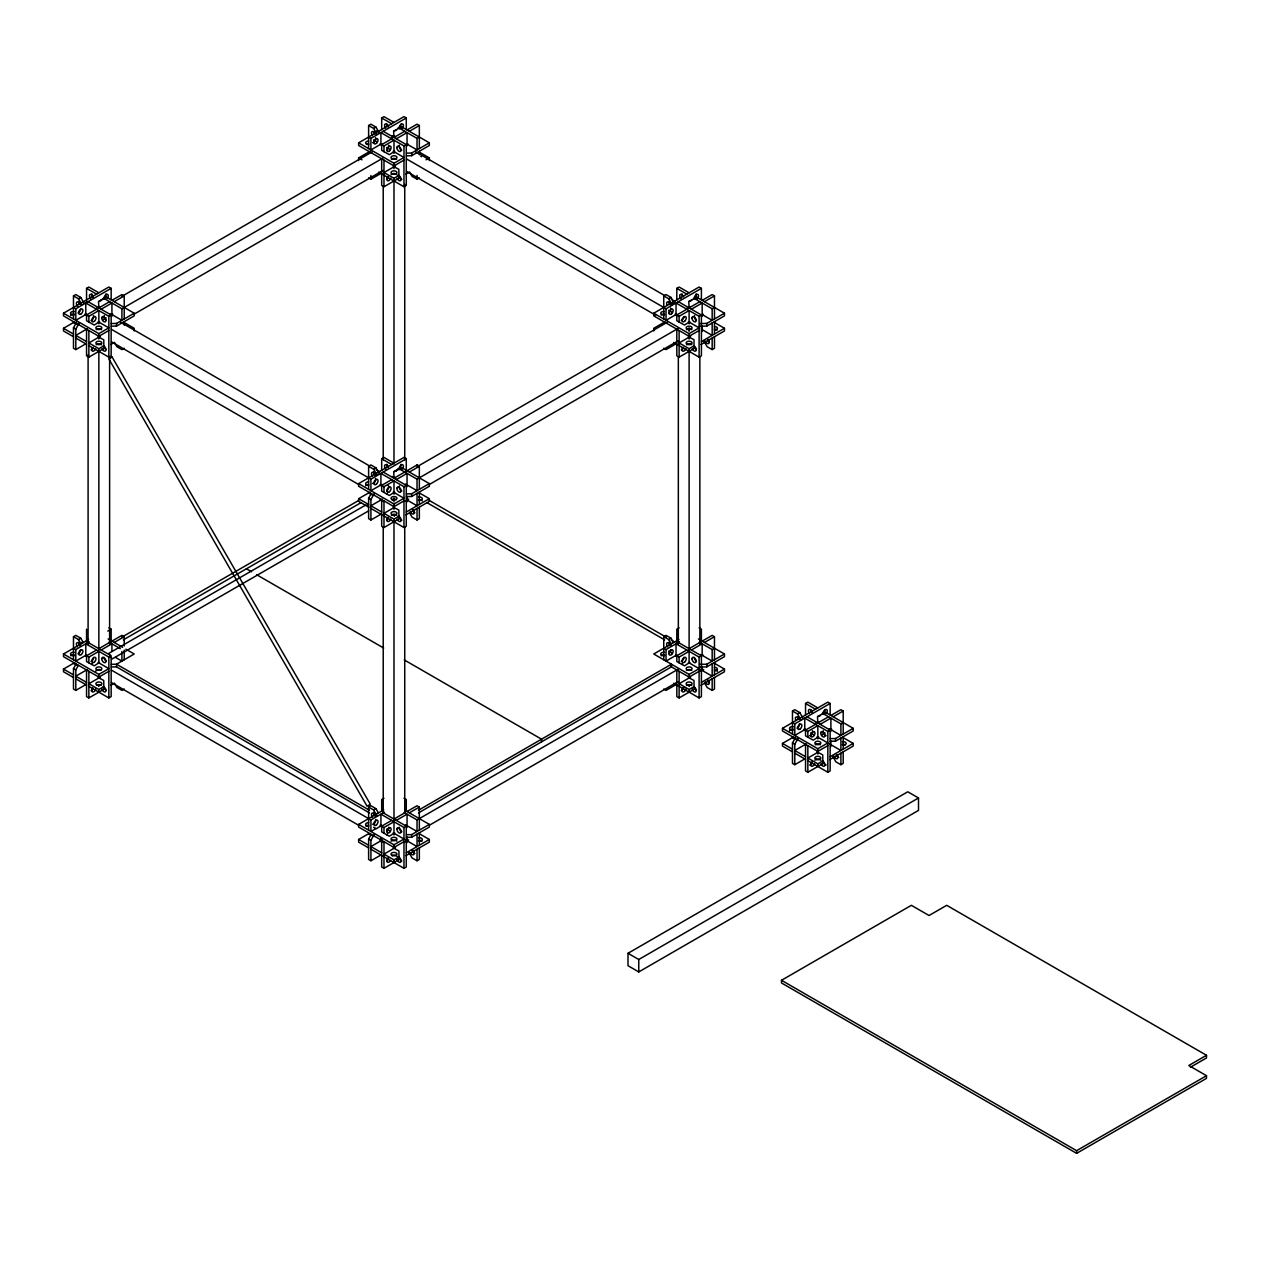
<?xml version="1.0" encoding="UTF-8"?>
<svg xmlns="http://www.w3.org/2000/svg" width="1270" height="1270" viewBox="0 0 1270 1270"><rect width="100%" height="100%" fill="white"/><g stroke="black" fill="none" stroke-linecap="round" stroke-linejoin="round"><path stroke-width="1.5" d="M101.489 300.371L98.52 301.641L98.854 307.816M691.737 300.371L688.769 301.641L689.102 307.816M396.558 130.111L393.605 131.381L393.986 137.43L404.733 131.286M820.42 715.613L817.499 716.756L817.832 722.916L828.596 716.788M85.788 343.837L75.803 349.599L73.485 348.266L73.485 327.851L76.819 321.786M75.803 349.599L75.803 329.184L79.121 323.12M85.788 684.609L75.803 690.388L73.485 689.054L73.485 668.639L75.994 664.099M75.803 690.388L75.803 669.973L78.295 665.417M380.921 514.223L370.919 519.986L368.617 518.652L368.617 498.253L371.11 493.697M370.919 519.986L370.919 499.586L374.253 493.522M380.921 855.012L370.919 860.774L368.617 859.441L368.617 839.025L371.11 834.485M370.919 860.774L370.919 840.359L374.253 834.295M804.767 758.936L794.782 764.715L792.48 763.381L792.48 742.966L795.798 736.902M794.782 764.715L794.782 744.299L798.116 738.235M98.854 685.498L98.663 686.435M429.339 486.267L429.339 483.6L401.669 467.63L393.779 471.789L393.986 478.203L404.733 472.075M393.986 515.112L394.256 516.287M98.758 301.308L106.537 297.243L134.207 313.214L134.207 315.881L116.523 326.088L111.347 326.199M396.288 471.186L396.288 470.297M689.102 685.498L689.197 686.467M817.737 716.407L825.516 712.343L853.186 728.329L853.186 730.98L835.517 741.188L830.326 741.299M73.485 318.976L73.485 295.91L75.803 294.577L80.788 297.466L84.122 303.228M86.55 301.974L86.55 288.369L88.868 287.036L98.854 292.798M368.617 148.59L368.617 125.524L370.919 124.19L375.92 127.079L379.254 132.842M381.683 129.635L381.683 117.983L383.984 116.65L393.986 122.412M73.485 295.91L78.486 298.799L80.788 297.466M368.617 125.524L373.618 128.413L375.92 127.079M108.839 330.517L98.854 336.296L63.5 315.881L63.5 313.214L108.839 287.036L111.157 288.369L111.157 299.784M403.971 160.131L393.986 165.894L358.632 145.494L358.632 142.827L403.971 116.65L406.273 117.983L406.273 129.381M73.485 307.451L75.803 308.785L111.157 288.369M368.617 137.065L370.919 138.382L406.273 117.983M406.464 155.813L411.655 155.702L429.339 145.494L429.339 142.827L401.669 126.857L399.351 128.191L417.036 138.382L419.338 137.065M86.487 314.135L75.803 320.31L75.803 308.785M96.361 308.451L99.647 306.546M381.619 143.748L370.919 149.923L370.919 138.382M391.477 138.049L394.764 136.16M73.485 336.74L63.5 330.962L63.5 328.295L74.755 321.802M96.552 309.229L86.55 314.992L86.55 320.754L94.25 325.072L99.552 321.675M98.854 307.896L109.617 301.673M111.919 300.355L121.904 294.577L124.222 295.91L124.222 318.976M358.632 160.576L358.632 157.909L369.872 151.416M391.668 138.827L381.683 144.605L381.683 150.368L389.366 154.67L394.684 151.289M407.051 129.953L417.036 124.19L419.338 125.524L419.338 148.59M121.761 296.45L372.332 151.781M84.995 314.087L88.868 316.325L98.854 310.547L98.854 323.834M101.155 309.229L111.919 303.006L111.919 316.293M114.221 301.673L124.222 295.91M380.127 143.7L383.984 145.939L393.986 140.16L393.986 153.448M396.288 138.827L407.051 132.62L407.051 145.907M409.353 131.286L419.338 125.524M87.297 328.755L75.803 335.407L86.55 341.614M102.838 319.786L106.14 317.881M85.788 315.357L85.788 303.006L108.839 316.325L112.712 314.087M104.235 298.577L121.904 308.785L383.095 157.988M380.921 144.97L380.921 132.62L403.971 145.939L407.829 143.7M63.5 313.214L98.854 333.629L108.839 327.851L98.155 321.675M111.347 323.533L116.523 323.421L134.207 313.214M358.632 142.827L393.986 163.243L403.971 157.464L393.271 151.289M406.464 153.146L411.655 153.035L429.339 142.827M134.223 314.087L383.095 170.418M368.617 177.879L370.919 179.213L380.921 173.45M100.362 336.296L88.868 342.948L98.854 348.71L103.854 345.837M395.494 165.91L383.984 172.561L393.986 178.324L398.97 175.435M426.037 159.814L429.339 157.909L429.339 160.576M86.55 329.184L86.55 355.806L88.868 357.14L103.854 348.488L103.791 339.804L98.155 336.772M110.744 344.503L114.443 342.376L116.919 346.71L121.904 349.599L124.222 348.266M381.683 158.798L381.683 185.42L383.984 186.754L398.97 178.102L398.859 169.291L393.271 166.386M405.876 174.117L409.575 171.99L412.036 176.324L417.036 179.213L419.338 177.879M88.868 345.615L108.839 357.14L111.157 355.806L111.157 314.992L88.09 301.673M383.984 175.212L403.971 186.754L406.273 185.42L406.273 144.605L383.222 131.286M73.485 659.765L73.485 636.699L75.803 635.365L80.788 638.239L83.296 642.572M368.617 489.379L368.617 466.296L370.919 464.963L375.92 467.852L379.254 473.615M381.683 470.424L381.683 458.756L383.984 457.422L393.986 463.201M663.75 318.976L663.75 295.91L666.051 294.577L671.036 297.466L674.37 303.228M676.815 300.037L676.815 288.369L679.117 287.036L689.102 292.798M73.485 636.699L78.486 639.572L80.788 638.239M368.617 466.296L373.618 469.186L375.92 467.852M663.75 295.91L668.734 298.799L671.036 297.466M108.839 671.306L98.854 677.069L63.5 656.653L63.5 654.002L88.646 639.477M358.632 486.267L358.632 483.6L403.971 457.422L406.273 458.756L406.273 472.075M699.103 330.517L689.102 336.296L653.748 315.881L653.748 313.214L699.103 287.036L701.405 288.369L701.405 299.784M73.485 648.224L75.803 649.557L89.265 641.779M107.791 631.095L111.157 629.142L111.157 642.461M111.458 329.359L370.919 479.171L406.273 458.756L403.971 457.422M406.575 158.972L666.051 308.785L701.405 288.369M393.986 471.63L401.669 467.63M699.865 326.231L706.787 326.088L724.456 315.881L724.456 313.214L696.785 297.243L694.484 298.577L712.168 308.785L714.47 307.451M86.487 654.923L75.803 661.098L75.803 649.557M381.619 484.537L370.919 490.696L370.919 479.171M676.751 314.135L666.051 320.31L666.051 308.785M686.61 308.451L689.896 306.546M73.485 677.513L63.5 671.751L63.5 669.084L74.755 662.591M99.552 662.464L94.25 665.845L86.55 661.543L86.55 655.78L96.552 650.002M98.854 648.668L109.617 642.461M111.919 641.128L121.904 635.365L124.222 636.699L124.222 645.97M368.617 507.127L358.632 501.348L358.632 498.697L369.872 492.204M391.668 479.615L381.683 485.378L381.683 491.141L389.366 495.459L394.684 492.077M407.051 470.741L417.036 464.963L419.338 466.296L419.338 477.425M665.004 321.802L653.748 328.295L653.748 330.962M686.8 309.229L676.815 314.992L676.815 320.754L684.498 325.072L689.816 321.675M689.102 307.896L699.865 301.673M702.167 300.355L712.168 294.577L714.47 295.91L714.47 318.976M121.761 637.222L358.6 500.491M416.877 466.836L667.464 322.167M86.55 655.78L88.868 657.098L98.854 651.335L98.854 662.718M101.155 650.002L111.919 643.795L111.919 651.383M114.221 642.461L124.222 636.699M380.127 484.473L383.984 486.712L393.986 480.949L393.986 494.236M396.288 479.615L407.051 473.392L407.051 486.68M409.353 472.075L419.338 466.296L417.036 464.979M675.243 314.087L679.117 316.325L689.102 310.547L689.102 323.834M691.404 309.229L702.167 303.006L702.167 316.293M704.469 301.673L714.47 295.91M123.365 639.842L360.918 502.698M365.363 505.238L108.839 653.336L112.109 658.987L368.633 510.873M87.297 669.544L75.803 676.18L86.55 682.403M85.788 656.145L85.788 643.795L108.839 657.098L111.157 655.78L88.09 642.461M382.429 499.142L370.919 505.793L381.683 512M380.921 485.743L380.921 473.392L403.971 486.712L406.273 485.378L406.273 526.209L403.971 527.526L383.984 516.001M399.351 468.963L417.036 479.171L678.212 328.374M676.037 315.357L676.037 303.006L699.103 316.325L702.961 314.087M63.5 654.002L98.854 674.402L108.839 668.639L98.155 662.464M358.632 483.6L393.986 504.015L403.971 498.253L393.271 492.077M406.464 493.919L411.655 493.808L429.339 483.6M653.748 313.214L689.102 333.629L699.103 327.851L688.403 321.675M699.865 323.564L706.787 323.421L724.456 313.214M429.355 484.473L678.212 340.805M403.971 500.904L393.986 506.682L358.632 486.267M406.464 496.586L411.655 496.475L429.339 486.267M676.037 343.837L666.051 349.599L663.75 348.266M100.362 677.085L88.868 683.72L98.854 689.499L103.854 686.61M393.859 507.635L383.984 513.334L393.986 519.097L398.97 516.223M405.352 500.999L408.638 499.094M690.626 336.296L679.117 342.948L689.102 348.71L694.103 345.837M406.273 512L429.339 498.697L429.339 501.364L405.876 514.906M701.405 341.614L724.456 328.295L724.456 330.962L700.992 344.503M86.55 669.973L86.55 696.595L88.868 697.928L103.854 689.277L103.743 680.466L98.155 677.545M110.744 685.292L114.443 683.165L116.919 687.499L121.904 690.388L124.222 689.054M381.683 499.586L381.683 526.209L383.984 527.526L398.97 518.874L398.859 510.064L393.271 507.159M676.815 329.184L676.815 355.806L679.117 357.14L694.103 348.488L693.991 339.677L688.403 336.772M88.868 686.387L108.839 697.928L111.157 696.595L111.157 657.717M409.543 512.778L412.036 517.112L417.036 519.986L419.338 518.652L419.338 507.127M679.117 345.615L699.103 357.14L701.405 355.806L701.405 314.992L678.339 301.673M703.834 340.947L707.168 346.71L712.168 349.599L714.47 348.266L714.47 336.74M368.617 830.151L368.617 807.085L370.919 805.751L375.92 808.641L378.412 812.959M383.984 798.211L381.683 799.544L381.683 811.197M663.75 659.765L663.75 636.699L666.051 635.365L671.036 638.239L673.544 642.572M679.117 627.824L676.815 629.142L676.815 642.763M368.617 807.085L373.618 809.974L375.92 808.641M663.75 636.699L668.734 639.572L671.036 638.239M403.971 841.692L393.986 847.455L358.632 827.056L358.632 824.389L383.762 809.879M678.894 639.477L653.748 654.002L689.102 674.402L699.103 668.639L688.403 662.464M111.458 670.147L370.919 819.944L384.397 812.181M663.75 648.224L666.051 649.557L679.514 641.779M381.619 825.309L376.444 828.691L373.618 827.278M676.751 654.923L666.051 661.098L666.051 649.557M368.617 847.9L358.632 842.137L358.632 839.47L368.268 833.914M391.668 820.388L381.683 826.167L381.683 831.929L389.366 836.231L394.684 832.85M393.986 819.055L404.733 812.848M407.051 811.514L417.036 805.751L419.338 807.085L419.338 830.151M689.816 662.464L684.498 665.845L676.815 661.543L676.815 655.78L686.8 650.002M689.102 648.668L699.865 642.461M702.167 641.128L712.168 635.365L714.47 636.699L714.47 659.765M380.127 825.262L383.984 827.5L393.986 821.722L393.986 835.009M396.288 820.388L407.051 814.181L407.051 827.468M409.353 812.848L419.338 807.085M676.815 655.78L679.117 657.098L689.102 651.335L689.102 662.718M691.404 650.002L702.167 643.795L702.167 655.177M704.469 642.461L714.47 636.699M418.497 810.228L671.433 664.21L671.433 666.861L418.497 812.895M382.429 839.93L370.919 846.566L381.683 852.789M380.921 826.532L380.921 814.181L403.971 827.5L406.273 826.167L406.273 866.981L403.971 868.315L383.984 856.774M404.177 812.53L417.036 819.944L678.212 669.163M676.037 656.145L676.037 643.795L699.103 657.098L702.961 654.875M699.31 642.144L712.168 649.557L714.47 648.224M358.632 824.389L393.986 844.804L403.971 839.025L393.271 832.85M406.464 834.707L411.655 834.596L429.339 824.389L429.339 827.056L411.655 837.247L406.464 837.359M699.865 664.353L706.787 664.21L724.456 654.002L724.456 656.653L706.787 666.861L699.865 667.02M429.355 825.262L678.212 681.577M676.037 684.609L666.051 690.388L663.75 689.054M670.592 666.385L689.102 677.069L699.103 671.306M395.494 847.471L383.984 854.123L393.986 859.885L398.97 856.996M405.352 841.772L408.638 839.883M690.626 677.085L679.117 683.72L689.102 689.499L694.103 686.61M700.484 671.385L703.77 669.496M406.273 852.789L429.339 839.47L429.339 842.137L405.876 855.678M701.405 682.403L724.456 669.084L724.456 671.751L700.992 685.292M381.683 840.359L381.683 866.981L383.984 868.315L398.97 859.663L398.923 850.979L393.271 847.947M676.815 669.973L676.815 696.595L679.117 697.928L694.103 689.277L693.991 680.466L688.403 677.545M408.702 852.122L412.036 857.885L417.036 860.774L419.338 859.441L419.338 847.9M679.117 686.387L699.103 697.928L701.405 696.595L701.405 655.78L678.339 642.461M704.675 683.181L707.168 687.499L712.168 690.388L714.47 689.054L714.47 677.513M792.48 734.092L792.48 711.01L794.782 709.692L799.783 712.565L803.1 718.344M805.545 715.137L805.545 703.469L807.847 702.135L817.832 707.914M792.48 711.01L797.465 713.899L799.783 712.565M827.834 745.633L817.832 751.395L782.479 730.98L782.479 728.329L827.834 702.135L830.135 703.469L830.135 714.883M792.48 722.551L794.782 723.884L830.135 703.469M825.516 712.343L823.214 713.676L840.899 723.884L843.201 722.551M805.482 729.25L794.782 735.425L794.782 723.884M815.34 723.551L818.626 721.646M792.48 751.84L782.479 746.077L782.479 743.41L793.734 736.917M815.53 724.329L805.545 730.091L805.545 735.87L813.229 740.172L818.547 736.79M830.897 715.454L840.899 709.692L843.201 711.01L843.201 734.092M803.989 729.202L807.847 731.425L817.832 725.662L817.832 738.949M820.15 724.329L830.897 718.121L830.897 731.409M833.215 716.788L843.201 711.01M806.291 743.871L794.782 750.506L805.545 756.714M821.833 734.885L825.119 732.996M804.767 730.472L804.767 718.121L827.834 731.425L831.691 729.202M782.479 728.329L817.832 748.728L827.834 742.966L817.134 736.79M830.326 738.632L835.517 738.521L853.186 728.329M817.705 752.364L807.847 758.047L817.832 763.826L822.833 760.936M830.135 756.714L853.186 743.41L853.186 746.077L829.739 759.619M805.545 744.299L805.545 770.922L807.847 772.255L822.833 763.603L822.785 754.92L817.134 751.872M807.847 760.714L827.834 772.255L830.135 770.922L830.135 730.091L807.085 716.788M832.564 756.047L835.898 761.825L840.899 764.715L843.201 763.381L843.201 751.84M627.999 953.294L907.764 791.781L918.512 797.989L918.512 810.403L638.762 971.931L627.999 965.708L627.999 953.294L638.762 959.501L918.512 797.989M1206.5 1055.291L1188.831 1065.498L1206.5 1075.706L1206.5 1078.357L1076.611 1153.351L781.494 982.964L781.494 980.297L911.368 905.319L929.053 915.511L946.721 905.319L1206.5 1055.291L1206.5 1057.958L1190.434 1067.229M781.494 980.297L1076.611 1150.684L1206.5 1075.706M393.986 130.842L401.669 126.857M101.251 299.863L106.537 297.243M689.102 301.228L696.785 297.243M111.347 664.321L116.523 664.21L134.207 654.002L125.889 649.192M111.347 666.972L116.523 666.861L369.459 812.895M387.445 493.586L386.683 494.03M92.313 663.988L91.551 664.432M682.577 663.988L681.799 664.432M387.445 834.374L386.683 834.819M381.683 117.983L391.668 123.746M676.815 288.369L686.8 294.132M392.382 135.684L395.668 137.589M407.178 144.224L417.036 149.923L417.036 138.382M702.294 314.627L712.168 320.31L712.168 308.785M419.227 152.082L429.339 157.909M714.359 322.469L724.456 328.295M415.623 151.781L664.48 295.45M671.354 299.418L674.783 301.403M373.555 139.906L376.841 141.795M386.699 147.495L389.985 149.4M668.671 310.293L671.957 312.198M702.294 329.708L712.168 335.407L712.168 322.977M406.575 171.402L655.447 315.087M358.632 157.909L361.95 159.829M378.603 172.117L383.08 174.689M673.735 342.503L678.212 345.091M699.103 627.824L701.405 629.142L701.405 642.461M698.389 638.953L724.456 654.002M86.55 288.369L96.552 294.132M381.683 458.756L391.668 464.518M805.545 703.469L815.53 709.247M110.411 313.674L121.904 320.31L121.904 308.785M392.382 476.472L395.668 478.361M405.527 484.06L417.036 490.696L417.036 479.171M700.659 654.447L712.168 661.098L712.168 649.557M829.389 728.774L840.899 735.425L840.899 723.884M124.111 322.469L134.207 328.295L134.207 330.962M383.222 472.075L406.273 485.378M419.227 492.855L429.339 498.697M714.359 663.257L724.456 669.084M843.09 737.584L853.186 743.41M120.507 322.167L369.364 465.836M376.222 469.805L379.666 471.789M429.355 500.491L666.21 637.222M671.354 640.207L674.783 642.175M427.037 502.698L664.591 639.842M407.178 500.094L417.036 505.793L417.036 493.363M668.671 651.081L671.957 652.97M700.659 669.544L712.168 676.18L712.168 663.765M810.562 732.996L813.848 734.885M829.389 743.871L840.899 750.506L840.899 738.076M111.458 341.789L358.6 484.473M73.485 322.532L76.771 324.437M368.617 492.919L371.904 494.824M380.127 499.57L383.413 501.459M792.48 737.648L795.766 739.537M73.485 327.851L75.803 329.184M368.617 498.253L370.919 499.586M792.48 742.966L794.782 744.299M63.5 328.295L73.485 334.073M358.632 498.697L368.617 504.46M782.479 743.41L792.48 749.173M75.803 338.058L86.55 344.281M370.919 508.46L383.08 515.477M673.735 683.292L678.212 685.864M794.782 753.173L805.545 759.381M246.412 568.801L251.571 571.77M256.715 574.754L383.683 648.049M404.273 659.94L541.544 739.188L541.544 741.855M108.839 627.824L111.157 629.142M403.971 798.211L406.273 799.544L406.273 810.943M108.141 638.953L122.603 647.303M404.876 810.276L429.339 824.389M109.061 642.144L120.301 648.637M115.332 657.304L121.904 661.098L121.904 651.478M405.527 824.849L417.036 831.485L417.036 819.944M383.222 812.848L406.273 826.167M419.227 833.644L429.339 839.47M369.459 810.228L116.523 664.21L116.523 666.861M386.699 829.056L389.985 830.961M405.527 839.93L417.036 846.566L417.036 834.152M111.458 682.577L358.6 825.262M73.485 663.321L76.771 665.21M368.617 833.707L371.904 835.596M380.127 840.343L383.413 842.248M73.485 668.639L75.803 669.973M368.617 839.025L370.919 840.359M63.5 669.084L73.485 674.846M358.632 839.47L368.617 845.249M75.803 678.847L86.55 685.054M370.919 849.233L383.08 856.25M668.734 298.799L672.068 304.562M797.465 713.899L800.798 719.661M373.618 128.413L376.936 134.175M668.734 639.572L671.243 643.906M373.618 469.186L376.936 474.948M367.078 504.238L368.713 507.063M78.486 298.799L81.82 304.562M373.618 809.974L376.936 815.737M78.486 639.572L80.978 643.906M375.92 828.596L370.919 831.485L370.919 819.944M1076.611 1150.684L1076.611 1153.351M843.201 736.759L843.201 749.173M840.899 753.173L840.899 764.715M835.517 738.521L835.517 741.188M830.897 740.886L830.897 746.585M827.834 731.425L827.834 772.255M817.832 748.728L817.832 754.126M817.832 763.826L817.832 766.477M807.847 731.425L807.847 737.203M807.847 745.633L807.847 772.255M714.47 321.643L714.47 334.073M714.47 662.432L714.47 674.846M712.168 338.058L712.168 349.599M712.168 678.847L712.168 690.388M706.787 323.421L706.787 326.088M706.787 664.21L706.787 666.861M702.167 325.787L702.167 331.486M702.167 666.575L702.167 670.369M699.865 356.727L699.865 644.096M699.103 316.325L699.103 357.14M699.103 657.098L699.103 697.928M689.102 327.644L689.102 331.438M689.102 333.629L689.102 339.026M689.102 348.71L689.102 650.303M689.102 674.402L689.102 677.069M689.102 689.499L689.102 692.166M679.117 316.325L679.117 322.088M679.117 330.517L679.117 357.14M679.117 657.098L679.117 662.876M679.117 671.306L679.117 697.928M678.339 356.727L678.339 644.096M638.762 959.501L638.762 971.931M419.338 151.257L419.338 154.813M419.338 477.837L419.338 489.379M419.338 492.03L419.338 504.46M419.338 832.818L419.338 845.249M417.036 175.371L417.036 179.213M417.036 508.46L417.036 519.986M417.036 849.233L417.036 860.774M411.655 153.035L411.655 155.702M411.655 493.808L411.655 496.475M411.655 834.596L411.655 837.247M407.051 496.173L407.051 501.872M407.051 836.962L407.051 842.661M404.733 184.356L404.733 459.835M404.733 527.114L404.733 812.498M403.971 145.939L403.971 186.754M403.971 486.712L403.971 527.526M403.971 827.5L403.971 868.315M393.986 163.243L393.986 168.64M393.986 178.324L393.986 464.058M393.986 498.031L393.986 501.825M393.986 504.015L393.986 509.413M393.986 519.097L393.986 820.69M393.986 844.804L393.986 847.455M393.986 859.885L393.986 862.552M383.984 145.939L383.984 151.701M383.984 160.131L383.984 186.754M383.984 486.712L383.984 492.474M383.984 500.904L383.984 527.526M383.984 827.5L383.984 833.263M383.984 841.692L383.984 868.315M383.222 186.341L383.222 459.835M383.222 527.114L383.222 812.498M380.921 837.914L380.921 841.724M370.919 175.498L370.919 179.213M124.222 321.643L124.222 325.199M124.222 650.145L124.222 659.765M116.523 323.421L116.523 326.088M109.617 356.727L109.617 644.096M108.839 316.325L108.839 357.14M108.839 657.098L108.839 697.928M98.854 333.629L98.854 339.026M98.854 348.71L98.854 650.303M98.854 674.402L98.854 677.069M98.854 689.499L98.854 692.166M88.868 316.325L88.868 322.088M88.868 330.517L88.868 357.14M88.868 657.098L88.868 662.876M88.868 671.306L88.868 697.928M88.09 354.743L88.09 644.096M86.55 629.142L86.55 642.763M822.293 760.92A2.984 1.73 60 0 1 824.817 763.905A2.984 1.73 60 0 1 823.722 766.318A2.984 1.73 60 0 1 821.007 763.762M798.274 719.201A2.984 1.73 60 0 1 797.655 717.121M826.199 764.984A2.984 1.73 60 0 1 823.024 761.047M826.199 735.711A2.984 1.73 60 0 1 823.643 733.838A2.984 1.73 60 0 1 823.309 730.71M795.972 720.534A2.984 1.73 60 0 1 796.179 716.994A2.984 1.73 60 0 1 799.306 719.503M809.482 713.629A2.984 1.73 60 0 1 809.038 709.533A2.984 1.73 60 0 1 812.371 711.962M838.756 757.396A2.984 1.73 60 0 1 836.374 754.888M837.39 755.19A2.984 1.73 60 0 1 837.184 758.73A2.984 1.73 60 0 1 834.072 756.221M812.292 712.835A2.984 1.73 60 0 1 810.72 709.581M814.943 760.27A2.984 1.73 0 0 1 817.832 758.984A2.984 1.73 0 0 1 820.722 760.27M842.423 744.41A2.984 1.73 0 0 1 845.312 744.855M842.423 741.743A2.984 1.73 0 0 1 846.185 743.41A2.984 1.73 0 0 1 842.423 745.077M812.371 730.71A2.984 1.73 -60 0 1 812.038 733.838A2.984 1.73 -60 0 1 809.482 735.711M812.371 762.429A2.984 1.73 -60 0 1 809.482 764.984M814.673 763.762A2.984 1.73 -60 0 1 811.165 766.048A2.984 1.73 -60 0 1 812.292 761.556M793.242 729.996A2.984 1.73 0 0 1 789.48 728.329A2.984 1.73 0 0 1 793.242 726.662M789.48 730.98A2.984 1.73 0 0 1 793.242 729.313M815.245 744.76A2.984 1.73 0 0 1 820.42 744.76M823.309 714.407A2.984 1.73 -60 0 1 824.087 710.628A2.984 1.73 -60 0 1 826.976 709.851A2.984 1.73 -60 0 1 826.199 713.629M824.944 709.581A2.984 1.73 -60 0 1 822.293 713.47M799.513 723.63A2.984 1.73 -60 0 1 796.925 728.107M397.923 516.16A2.984 1.73 60 0 1 400.812 518.716A2.984 1.73 60 0 1 400.034 521.605A2.984 1.73 60 0 1 397.145 519.049M375.364 475.663A2.984 1.73 60 0 1 373.872 471.805M401.828 520.224A2.984 1.73 60 0 1 399.161 516.334M401.828 490.934A2.984 1.73 60 0 1 399.605 488.775A2.984 1.73 60 0 1 399.447 485.981M372.554 476.456A2.984 1.73 60 0 1 372.11 472.361A2.984 1.73 60 0 1 375.444 474.789M386.128 469.456A2.984 1.73 60 0 1 384.842 465.137A2.984 1.73 60 0 1 388.175 466.55M414.893 512.683A2.984 1.73 60 0 1 412.512 510.175M413.099 509.841A2.984 1.73 60 0 1 413.528 513.921A2.984 1.73 60 0 1 410.21 511.508M387.921 467.582A2.984 1.73 60 0 1 386.937 464.264M391.398 515.128A2.984 1.73 0 0 1 396.573 515.128M418.56 499.681A2.984 1.73 0 0 1 422.227 500.904M418.56 497.03A2.984 1.73 0 0 1 422.323 498.697A2.984 1.73 0 0 1 418.56 500.364M388.175 485.68A2.984 1.73 -60 0 1 388.636 488.077A2.984 1.73 -60 0 1 386.683 490.696M388.509 517.716A2.984 1.73 -60 0 1 386.683 519.986M390.811 519.049A2.984 1.73 -60 0 1 387.493 521.462A2.984 1.73 -60 0 1 387.921 517.382M368.617 485.331A2.984 1.73 0 0 1 365.633 483.6A2.984 1.73 0 0 1 368.617 481.886M365.728 485.823A2.984 1.73 0 0 1 368.617 484.537M391.858 499.681A2.984 1.73 0 0 1 396.097 499.681M399.447 469.678A2.984 1.73 -60 0 1 400.383 465.709A2.984 1.73 -60 0 1 403.273 465.423A2.984 1.73 -60 0 1 401.828 469.456M401.018 464.264A2.984 1.73 -60 0 1 400.256 467.265A2.984 1.73 -60 0 1 397.923 468.805M375.444 478.441A2.984 1.73 -60 0 1 375.11 481.584A2.984 1.73 -60 0 1 372.554 483.441M103.299 345.821A2.984 1.73 60 0 1 105.839 348.805A2.984 1.73 60 0 1 104.743 351.219A2.984 1.73 60 0 1 102.013 348.663M79.296 304.101A2.984 1.73 60 0 1 78.756 301.419M106.156 349.599A2.984 1.73 60 0 1 104.045 345.948M106.156 320.31A2.984 1.73 60 0 1 104.33 315.595M77.946 306.61A2.984 1.73 60 0 1 76.803 302.101A2.984 1.73 60 0 1 80.312 304.403M91.011 299.053A2.984 1.73 60 0 1 89.868 294.561A2.984 1.73 60 0 1 93.377 296.863M93.313 297.736A2.984 1.73 60 0 1 91.821 293.878M96.266 344.741A2.984 1.73 0 0 1 101.441 344.741M93.377 315.595A2.984 1.73 -60 0 1 93.234 318.389A2.984 1.73 -60 0 1 91.011 320.548M93.377 347.329A2.984 1.73 -60 0 1 91.011 349.837M95.694 348.663A2.984 1.73 -60 0 1 92.567 351.171A2.984 1.73 -60 0 1 92.361 347.631M74.263 314.881A2.984 1.73 0 0 1 70.501 313.214A2.984 1.73 0 0 1 74.263 311.547M70.612 315.436A2.984 1.73 0 0 1 74.263 314.214M96.266 329.66A2.984 1.73 0 0 1 101.441 329.66M104.33 299.291A2.984 1.73 -60 0 1 105.093 295.513A2.984 1.73 -60 0 1 107.982 294.735A2.984 1.73 -60 0 1 107.204 298.529M105.886 293.878A2.984 1.73 -60 0 1 103.299 298.355M80.597 309.118A2.984 1.73 -60 0 1 77.946 313.007M694.103 346.043A2.984 1.73 60 0 1 695.928 350.774A2.984 1.73 60 0 1 692.277 348.663M669.989 304.736A2.984 1.73 60 0 1 669.004 301.419M672.544 302.371A2.984 1.73 60 0 1 672.878 303.07M696.404 349.599A2.984 1.73 60 0 1 694.293 345.948M696.404 320.31A2.984 1.73 60 0 1 694.579 315.595M667.242 305.419A2.984 1.73 60 0 1 667.448 301.879A2.984 1.73 60 0 1 670.56 304.403M681.26 299.053A2.984 1.73 60 0 1 680.133 294.561A2.984 1.73 60 0 1 683.641 296.863M709.47 342.059A2.984 1.73 60 0 1 707.644 339.788M708.216 339.439A2.984 1.73 60 0 1 708.66 343.535A2.984 1.73 60 0 1 705.342 341.106M682.609 296.545A2.984 1.73 60 0 1 682.069 293.878M686.514 344.741A2.984 1.73 0 0 1 691.69 344.741M714.47 329.232A2.984 1.73 0 0 1 717.058 330.105M714.47 326.58A2.984 1.73 0 0 1 717.455 328.295A2.984 1.73 0 0 1 714.47 330.025M683.911 316.659A2.984 1.73 -60 0 1 681.26 320.548M683.641 347.329A2.984 1.73 -60 0 1 681.26 349.837M685.943 348.663A2.984 1.73 -60 0 1 682.815 351.171A2.984 1.73 -60 0 1 682.609 347.631M664.512 314.881A2.984 1.73 0 0 1 660.749 313.214A2.984 1.73 0 0 1 664.512 311.547M661.146 315.008A2.984 1.73 0 0 1 664.512 314.214M686.514 329.66A2.984 1.73 0 0 1 691.69 329.66M694.579 299.291A2.984 1.73 -60 0 1 695.515 295.323A2.984 1.73 -60 0 1 698.389 295.037A2.984 1.73 -60 0 1 696.96 299.053M696.135 293.878A2.984 1.73 -60 0 1 694.103 298.132M670.56 308.054A2.984 1.73 -60 0 1 668.734 312.769M397.923 175.371A2.984 1.73 60 0 1 400.812 177.943A2.984 1.73 60 0 1 400.034 180.832A2.984 1.73 60 0 1 397.145 178.26M374.428 133.699A2.984 1.73 60 0 1 373.809 131.62M376.46 130.794A2.984 1.73 60 0 1 376.968 131.334M401.828 179.451A2.984 1.73 60 0 1 399.24 176.228M401.828 150.162A2.984 1.73 60 0 1 399.605 148.003A2.984 1.73 60 0 1 399.447 145.209M372.554 135.684A2.984 1.73 60 0 1 372.11 131.588A2.984 1.73 60 0 1 375.444 134.017M385.62 128.127A2.984 1.73 60 0 1 385.191 124.047A2.984 1.73 60 0 1 388.509 126.46M387.921 126.809A2.984 1.73 60 0 1 386.874 124.079M391.096 174.768A2.984 1.73 0 0 1 393.986 173.498A2.984 1.73 0 0 1 396.859 174.768M420.83 156.416A2.984 1.73 0 0 1 421.45 156.686M388.509 145.209A2.984 1.73 -60 0 1 386.683 149.923M388.509 176.943A2.984 1.73 -60 0 1 386.683 179.213M390.811 178.26A2.984 1.73 -60 0 1 387.493 180.689A2.984 1.73 -60 0 1 387.921 176.593M368.617 144.558A2.984 1.73 0 0 1 365.633 142.827A2.984 1.73 0 0 1 368.617 141.097M366.506 144.272A2.984 1.73 0 0 1 368.617 143.764M391.398 159.274A2.984 1.73 0 0 1 396.573 159.274M399.447 128.905A2.984 1.73 -60 0 1 400.383 124.936A2.984 1.73 -60 0 1 403.273 124.65A2.984 1.73 -60 0 1 401.828 128.667M401.082 124.079A2.984 1.73 -60 0 1 397.923 128.016M375.444 137.668A2.984 1.73 -60 0 1 375.11 140.811A2.984 1.73 -60 0 1 372.554 142.669M694.103 686.832A2.984 1.73 60 0 1 696.198 690.277A2.984 1.73 60 0 1 694.468 691.896A2.984 1.73 60 0 1 692.055 688.721M670.496 646.049A2.984 1.73 60 0 1 669.004 642.207M696.404 690.388A2.984 1.73 60 0 1 694.357 687.403M667.687 646.843A2.984 1.73 60 0 1 667.448 642.668A2.984 1.73 60 0 1 670.782 645.89M696.404 661.098A2.984 1.73 60 0 1 694.293 657.431M709.47 682.847A2.984 1.73 60 0 1 707.422 679.847M708.216 680.228A2.984 1.73 60 0 1 708.66 684.324A2.984 1.73 60 0 1 705.342 681.895M686.514 685.53A2.984 1.73 0 0 1 691.69 685.53M714.47 670.02A2.984 1.73 0 0 1 717.359 671.306M714.47 667.353A2.984 1.73 0 0 1 717.455 669.084A2.984 1.73 0 0 1 714.47 670.814M683.847 687.403A2.984 1.73 -60 0 1 681.26 690.61M683.911 657.431A2.984 1.73 -60 0 1 681.26 661.337M686.149 688.721A2.984 1.73 -60 0 1 682.815 691.959A2.984 1.73 -60 0 1 683.054 687.769M664.512 655.669A2.984 1.73 0 0 1 660.749 654.002A2.984 1.73 0 0 1 664.512 652.336M661.146 655.796A2.984 1.73 0 0 1 664.512 654.987M686.514 670.433A2.984 1.73 0 0 1 691.69 670.433M670.846 649.891A2.984 1.73 -60 0 1 668.734 653.558M374.856 815.912A2.984 1.73 60 0 1 374.094 812.133M397.923 856.932A2.984 1.73 60 0 1 400.891 859.742A2.984 1.73 60 0 1 399.701 862.378A2.984 1.73 60 0 1 396.938 859.123M401.828 861.012A2.984 1.73 60 0 1 399.24 856.52M372.554 817.245A2.984 1.73 60 0 1 372.332 813.054A2.984 1.73 60 0 1 375.65 816.277M401.828 831.723A2.984 1.73 60 0 1 399.24 827.23M414.893 853.456A2.984 1.73 60 0 1 412.305 850.249M412.591 850.074A2.984 1.73 60 0 1 413.877 854.393A2.984 1.73 60 0 1 410.543 852.98M391.858 855.551A2.984 1.73 0 0 1 396.859 856.329M418.56 840.47A2.984 1.73 0 0 1 421.926 841.28M418.56 837.803A2.984 1.73 0 0 1 422.323 839.47A2.984 1.73 0 0 1 418.56 841.137M388.715 857.79A2.984 1.73 -60 0 1 386.683 860.774M388.715 827.23A2.984 1.73 -60 0 1 386.683 831.485M390.477 860.52A2.984 1.73 -60 0 1 387.159 861.933A2.984 1.73 -60 0 1 388.429 857.615M368.617 826.119A2.984 1.73 0 0 1 365.633 824.389A2.984 1.73 0 0 1 368.617 822.658M366.03 826.183A2.984 1.73 0 0 1 368.617 825.325M391.096 841.248A2.984 1.73 0 0 1 393.986 839.962A2.984 1.73 0 0 1 396.859 841.248M375.65 819.69A2.984 1.73 -60 0 1 374.904 822.69A2.984 1.73 -60 0 1 372.554 824.23M103.299 686.594A2.984 1.73 60 0 1 105.886 689.816A2.984 1.73 60 0 1 104.394 691.944A2.984 1.73 60 0 1 101.806 688.721M80.248 646.049A2.984 1.73 60 0 1 78.756 642.207M81.852 642.509A2.984 1.73 60 0 1 82.28 643.144M106.156 690.388A2.984 1.73 60 0 1 104.045 686.721M77.422 646.843A2.984 1.73 60 0 1 77.2 642.668A2.984 1.73 60 0 1 80.534 645.89M106.156 661.098A2.984 1.73 60 0 1 104.045 657.431M96.742 685.165A2.984 1.73 0 0 1 100.965 685.165M93.662 657.431A2.984 1.73 -60 0 1 91.011 661.337M93.043 688.8A2.984 1.73 -60 0 1 91.011 690.61M95.901 688.721A2.984 1.73 -60 0 1 92.567 691.959A2.984 1.73 -60 0 1 92.805 687.769M74.263 655.669A2.984 1.73 0 0 1 70.501 654.002A2.984 1.73 0 0 1 74.263 652.336M70.898 655.796A2.984 1.73 0 0 1 74.263 654.987M95.869 671.306A2.984 1.73 0 0 1 97.711 669.703A2.984 1.73 0 0 1 100.965 670.084M80.597 649.891A2.984 1.73 -60 0 1 77.946 653.78M112.109 357.029L108.839 358.918L367.078 806.196L370.348 804.307L112.109 357.029M820.722 733.092A2.984 1.73 60 0 0 823.897 737.029A2.984 1.73 60 0 0 823.897 732.806A2.984 1.73 60 0 0 820.722 733.092M816.34 759.539A2.984 1.73 0 0 0 820.833 758.047A2.984 1.73 0 0 0 816.34 756.555A2.984 1.73 0 0 0 816.34 759.539M813.387 736.346A2.984 1.73 -60 0 0 814.34 731.726A2.984 1.73 -60 0 0 810.8 734.854A2.984 1.73 -60 0 0 813.387 736.346M816.34 744.458A2.984 1.73 0 0 0 820.833 742.966A2.984 1.73 0 0 0 816.34 741.474A2.984 1.73 0 0 0 816.34 744.458M800.322 728.805A2.984 1.73 -60 0 0 801.275 724.186A2.984 1.73 -60 0 0 797.735 727.313A2.984 1.73 -60 0 0 800.322 728.805M396.859 488.378A2.984 1.73 60 0 0 400.034 492.315A2.984 1.73 60 0 0 400.034 488.093A2.984 1.73 60 0 0 396.859 488.378M392.478 514.826A2.984 1.73 0 0 0 396.97 513.334A2.984 1.73 0 0 0 392.478 511.842A2.984 1.73 0 0 0 392.478 514.826M389.525 491.633A2.984 1.73 -60 0 0 390.477 487.013A2.984 1.73 -60 0 0 386.937 490.141A2.984 1.73 -60 0 0 389.525 491.633M392.478 499.745A2.984 1.73 0 0 0 396.97 498.253A2.984 1.73 0 0 0 392.478 496.76A2.984 1.73 0 0 0 392.478 499.745M376.46 484.092A2.984 1.73 -60 0 0 377.412 479.457A2.984 1.73 -60 0 0 373.872 482.6A2.984 1.73 -60 0 0 376.46 484.092M101.743 317.992A2.984 1.73 60 0 0 104.902 321.929A2.984 1.73 60 0 0 104.902 317.706A2.984 1.73 60 0 0 101.743 317.992M97.361 344.44A2.984 1.73 0 0 0 101.838 342.948A2.984 1.73 0 0 0 97.361 341.455A2.984 1.73 0 0 0 97.361 344.44M94.409 321.247A2.984 1.73 -60 0 0 95.345 316.611A2.984 1.73 -60 0 0 91.821 319.754A2.984 1.73 -60 0 0 94.409 321.247M97.361 329.359A2.984 1.73 0 0 0 101.838 327.851A2.984 1.73 0 0 0 97.361 326.358A2.984 1.73 0 0 0 97.361 329.359M81.343 313.706A2.984 1.73 -60 0 0 82.28 309.07A2.984 1.73 -60 0 0 78.756 312.214A2.984 1.73 -60 0 0 81.343 313.706M691.991 317.992A2.984 1.73 60 0 0 695.15 321.929A2.984 1.73 60 0 0 695.15 317.706A2.984 1.73 60 0 0 691.991 317.992M687.61 344.44A2.984 1.73 0 0 0 692.086 342.948A2.984 1.73 0 0 0 687.61 341.455A2.984 1.73 0 0 0 687.61 344.44M684.657 321.247A2.984 1.73 -60 0 0 685.609 316.611A2.984 1.73 -60 0 0 682.069 319.754A2.984 1.73 -60 0 0 684.657 321.247M687.61 329.359A2.984 1.73 0 0 0 692.086 327.851A2.984 1.73 0 0 0 687.61 326.358A2.984 1.73 0 0 0 687.61 329.359M671.592 313.706A2.984 1.73 -60 0 0 672.544 309.07A2.984 1.73 -60 0 0 669.004 312.214A2.984 1.73 -60 0 0 671.592 313.706M396.859 147.59A2.984 1.73 60 0 0 400.034 151.543A2.984 1.73 60 0 0 400.034 147.32A2.984 1.73 60 0 0 396.859 147.59M392.478 174.053A2.984 1.73 0 0 0 396.97 172.561A2.984 1.73 0 0 0 392.478 171.069A2.984 1.73 0 0 0 392.478 174.053M389.525 150.86A2.984 1.73 -60 0 0 390.477 146.225A2.984 1.73 -60 0 0 386.937 149.368A2.984 1.73 -60 0 0 389.525 150.86M392.478 158.956A2.984 1.73 0 0 0 396.97 157.464A2.984 1.73 0 0 0 392.478 155.972A2.984 1.73 0 0 0 392.478 158.956M376.46 143.32A2.984 1.73 -60 0 0 377.412 138.684A2.984 1.73 -60 0 0 373.872 141.827A2.984 1.73 -60 0 0 376.46 143.32M691.991 658.765A2.984 1.73 60 0 0 695.15 662.718A2.984 1.73 60 0 0 695.15 658.479A2.984 1.73 60 0 0 691.991 658.765M687.61 685.228A2.984 1.73 0 0 0 692.086 683.72A2.984 1.73 0 0 0 687.61 682.228A2.984 1.73 0 0 0 687.61 685.228M684.657 662.035A2.984 1.73 -60 0 0 685.609 657.4A2.984 1.73 -60 0 0 682.069 660.543A2.984 1.73 -60 0 0 684.657 662.035M687.61 670.131A2.984 1.73 0 0 0 692.086 668.639A2.984 1.73 0 0 0 687.61 667.147A2.984 1.73 0 0 0 687.61 670.131M671.592 654.494A2.984 1.73 -60 0 0 672.544 649.859A2.984 1.73 -60 0 0 669.004 652.986A2.984 1.73 -60 0 0 671.592 654.494M396.859 829.151A2.984 1.73 60 0 0 400.034 833.104A2.984 1.73 60 0 0 400.034 828.881A2.984 1.73 60 0 0 396.859 829.151M392.478 855.615A2.984 1.73 0 0 0 396.97 854.123A2.984 1.73 0 0 0 392.478 852.63A2.984 1.73 0 0 0 392.478 855.615M389.525 832.421A2.984 1.73 -60 0 0 390.477 827.786A2.984 1.73 -60 0 0 386.937 830.929A2.984 1.73 -60 0 0 389.525 832.421M392.478 840.518A2.984 1.73 0 0 0 396.97 839.025A2.984 1.73 0 0 0 392.478 837.533A2.984 1.73 0 0 0 392.478 840.518M376.46 824.881A2.984 1.73 -60 0 0 377.412 820.245A2.984 1.73 -60 0 0 373.872 823.389A2.984 1.73 -60 0 0 376.46 824.881M101.743 658.765A2.984 1.73 60 0 0 104.902 662.718A2.984 1.73 60 0 0 104.902 658.479A2.984 1.73 60 0 0 101.743 658.765M97.361 685.228A2.984 1.73 0 0 0 101.838 683.72A2.984 1.73 0 0 0 97.361 682.228A2.984 1.73 0 0 0 97.361 685.228M94.409 662.035A2.984 1.73 -60 0 0 95.345 657.4A2.984 1.73 -60 0 0 91.821 660.543A2.984 1.73 -60 0 0 94.409 662.035M97.361 670.131A2.984 1.73 0 0 0 101.838 668.639A2.984 1.73 0 0 0 97.361 667.147A2.984 1.73 0 0 0 97.361 670.131M81.343 654.494A2.984 1.73 -60 0 0 82.28 649.859A2.984 1.73 -60 0 0 78.756 652.986A2.984 1.73 -60 0 0 81.343 654.494"/></g></svg>
